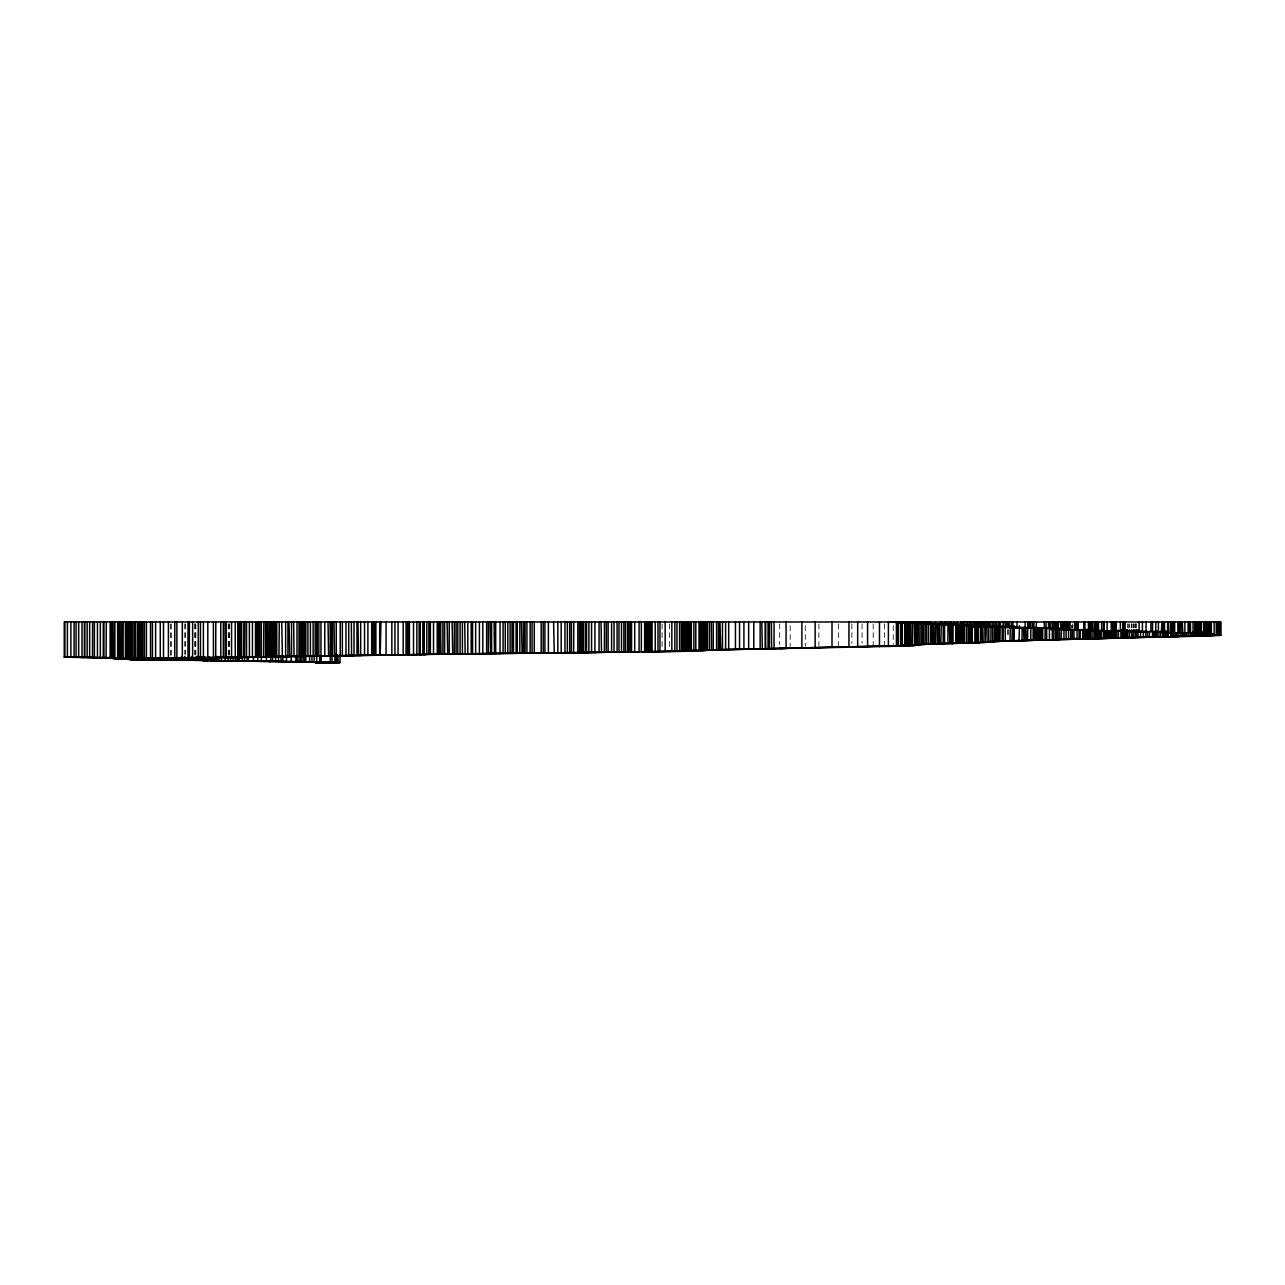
<?xml version="1.0" encoding="UTF-8"?>
<svg xmlns="http://www.w3.org/2000/svg" width="1285" height="1285" viewBox="0 0 1285 1285"><rect width="100%" height="100%" fill="white"/><g stroke="black" fill="none" stroke-linecap="round" stroke-linejoin="round"><path stroke-width="0.75" stroke-dasharray="5 3.75" d="M1136.502 623.916L1136.502 627.787M1135.314 623.948L1135.314 627.835M1135.249 623.884L1135.249 627.69M1134.928 623.932L1134.928 627.803M1133.547 623.932L1133.547 627.819M1133.113 623.948L1133.113 627.851M1131.796 623.948L1131.796 627.867M1131.442 623.948L1131.442 627.835M1129.483 623.948L1129.483 627.851M1128.696 623.948L1128.696 627.883M1127.636 623.948L1127.636 627.851M1072.83 625.265L1072.83 628.526M1072.3 623.9L1072.3 627.722M1071.513 625.249L1071.513 628.493M1008.356 629.618L1008.356 637.264M1007.408 629.634L1007.408 637.28M893.236 625.731L893.236 644.46M884.53 623.9L884.53 644.829M873.206 623.916L873.206 645.038M862.058 623.932L862.058 643.287M851.875 623.948L851.875 643.448M838.43 623.964L838.43 645.648M818.898 623.996L818.898 646.034M805.277 625.731L805.277 646.323M790.179 625.763L790.179 646.548M779.674 623.9L779.674 644.797M669.485 623.948L669.485 649.439M662.08 623.964L662.08 649.584M229.389 623.932L229.389 655.029M228.923 623.932L228.923 655.029M228.344 623.932L228.344 655.013M195.834 623.9L195.834 654.547M195.577 623.9L195.577 654.467M194.421 623.916L194.421 654.547M185.442 623.9L185.442 654.483M184.767 623.9L184.767 654.467M171.146 623.996L171.146 655.96M170.793 623.996L170.793 656.057"/><path stroke-width="1.5" d="M975.042 621.988L975.01 626.968L973.42 626.952L979.604 626.903L981.258 625.57L982.607 625.715L982.559 626.968L980.086 625.57L973.387 625.136L890.457 622.117L969.565 625.843L970.464 621.988M132.724 658.016L259.682 657.229L259.715 621.988M1114.577 629.939L1114.577 637.906L1220.589 635.32L1220.75 621.988L64.25 621.988L64.25 657.197L111.634 657.727L111.634 621.988M111.185 621.988L111.136 658.048L135.07 659.478L118.654 658.659L132.355 659.687L204.7 660.442L204.7 656.603M1060.735 621.988L1060.703 628.799L1054.776 628.783L1065.538 628.574L1011.986 627.626M1104.217 621.988L1104.217 630.935L1104.136 621.988M969.372 621.988C968.151 628.301 967.653 626.389 974.849 626.919L975.042 625.393L976.295 626.887L977.403 625.49L977.403 621.988M957.325 621.988L957.116 624.928L904.993 622.759M1056.415 629.65L1056.415 639.239L1068.574 639.288L1072.3 639.191L1072.365 629.441M160.175 660.008L213.487 660.442L217.695 660.169L217.695 656.346M130.363 659.398L136.098 659.687L129.721 659.43M259.682 657.229L307.902 656.137L307.902 621.988M1047.982 628.397L1048.769 627.931L988.149 627.064L988.117 621.988L987.956 641.713L982.19 641.793L988.245 642.082L916.687 644.54L916.751 621.988M1220.75 635.288L1207.852 634.003L1219.545 635.224L1219.545 621.988M238.785 621.988L238.833 660.956L210.178 660.554L301.188 661.614L301.188 655.671M201.022 656.523C196.766 662.064 212.587 662.98 209.294 656.635M992.839 621.988L992.759 627.112L982.607 625.715C988.101 627.433 1003.746 627 1005.047 626.968L999.859 627.032L999.859 621.988M990.863 621.988L990.863 626.775L992.759 627.112L988.984 626.743L988.984 621.988L989.145 626.116L988.036 626.566M1073.955 629.361L1073.955 638.565L1072.3 639.191M1178.12 632.814L1178.056 636.589L1116.681 637.922L1116.681 629.955M989.852 621.988L989.852 626.229L986.703 625.923L988.149 627.064L979.604 626.903L975.909 625.377L975.909 621.988M971.894 621.988L971.894 625.152L973.468 626.887L974.014 621.988M699.618 621.988L700.341 650.162L903.291 645.6L905.78 645.006L905.78 621.988M1118.046 638.083L1016.323 640.733L1155.841 637.071L1155.938 631.304M967.91 626.325L969.565 626.727L970.239 621.988M905.78 644.99L922.469 644.46L922.518 621.988M1197.54 621.988L1197.54 636.22L1156.629 637.071M995.522 621.988L995.586 641.52L985.081 642.404L955.992 643.383L955.992 623.932M1057.427 621.988L1056.607 628.686L1044.544 628.285L1044.191 621.988M1045.058 639.866L1045.139 627.899M1194.809 621.988L1194.713 636.203L1178.12 636.412M690.623 621.988L690.623 650.226L682.753 651.093L682.753 621.988M241.098 661.02L301.059 661.887L297.124 661.855L297.108 655.784M1041.123 627.947L1041.011 640.091L1040.866 627.963M684.712 621.988L684.616 651.27L424.066 654.354L423.809 621.988M125.705 658.771L115.136 659.012L137.961 658.402L137.961 621.988M1189.348 621.988L1189.348 633.152L1159.472 632.252L1167.92 631.931L1167.92 621.988M266.3 661.486L266.397 655.414M316.672 655.816L316.672 661.791L314.038 662.16M1037.862 640.171L987.956 641.713L1014.748 640.846L1003.183 641.07L1003.232 621.988M960.136 623.884L959.702 643.351L958.289 642.885L958.289 623.9M968.97 625.779L970.464 625.088M920.879 621.988L920.992 644.492L958.289 642.885M933.906 644.09L934.002 623.98L935.496 623.9L935.496 621.988M135.471 658.273L133.303 658.402L135.857 658.338L135.728 621.988M998.011 625.843L997.851 641.488L997.738 625.859M113.931 658.771L111.136 657.904L119.007 659.189M906.278 622.856L905.957 621.988M1218.116 621.988L1217.955 635.288L1219.144 635.352L1220.589 635.32L1220.541 621.988M323.659 662.353L340.043 662.53L324.414 662.562L340.043 662.53L340.043 654.804M990.912 641.713L991.04 625.891M1146.043 621.988L1146.043 631.706L1081.295 630.212L1167.615 631.915L1167.615 621.988M1167.92 631.931L1163.6 632.573L1165.929 632.493M84.73 621.988L84.73 657.422L135.616 658.723M1050.584 628.526L1050.889 621.988M928.172 623.659L928.252 621.988M1210.566 621.988L1210.566 633.89L1164.724 632.605M1173.077 636.541L1172.996 632.975M335.305 662.755L336.718 662.514L315.211 662.546L337.361 662.707L337.361 654.948M1192.93 636.171L1193.074 631.979M1036.079 628.044L1036.481 621.988M973.548 621.988L973.548 625.072L971.894 625.152L970.978 626.807L970.159 625.217L966.561 625.522L967.396 621.988M1000.003 641.36L1000.164 625.827M699.618 650.13L707.36 649.921L707.36 621.988M652.089 621.988L652.089 651.656L686.977 651.029L687.603 621.988M1205.94 635.786L1197.797 635.947L1219.545 635.175M1214.132 621.988L1214.132 634.565L1207.916 633.971L1210.358 634.019L1210.406 621.988M136.997 659.558L169.957 659.928M300.417 621.988L300.417 656.426L408.196 654.675M1076.091 621.988L1076.091 630.196L1050.52 629.313L1065.458 628.477M922.469 644.46L932.701 643.978L932.701 623.996L935.496 623.9L932.621 624.028M937.167 623.98L937.167 643.817L932.701 643.978M1196.303 632.011L1196.303 636.011L1194.793 636.027M1164.531 632.654L1188.095 633.136L1188.095 621.988M960.136 642.789L971.942 642.661L972.006 625.747L971.942 642.661L979.973 642.5L976.536 642.371M295.807 661.791L295.935 655.719M1062.069 628.702L1062.31 621.988M702.445 621.988L702.445 649.985L708.324 650.29L686.977 651.029L686.881 621.988M316.158 662.964L319.949 662.899M92.536 657.518L92.6 621.988M315.371 662.835L316.56 662.578M1197.604 636.043L1199.323 636.171L1196.303 636.011M685.082 651.158L685.499 621.988M685.499 650.804L686.881 650.419M944.25 624.398L944.796 621.988M1090.258 638.757L1102.241 638.372M252.037 657.406L267.794 657.069L266.67 657.069L266.67 621.988M97.275 657.583L111.634 657.727M1059.017 639.609L1060.077 639.336L1057.346 639.609M1199.05 633.344C1210.486 632.67 1212.622 639.48 1209.201 621.988M953.823 624.735L954.321 621.988M1218.421 635.256L1217.827 621.988M907.419 621.988L907.419 644.925L909.234 645.118L905.7 645.247L901.652 645.102L901.652 621.988M202.661 660.265L202.468 656.555M1095.944 630.582L1103.429 630.79L1103.429 621.988M686.977 651.029L706.83 650.242L700.341 650.162L700.341 621.988M1054.118 621.988L1054.278 628.622L1061.137 628.734L1057.346 628.686L1057.266 621.988M1157.833 631.69L1167.358 631.995M106.093 657.727L106.318 621.988M1054.278 628.622L1055.146 628.172L1054.985 621.988L1055.146 628.172M998.011 641.231L1002.139 641.119L1002.139 625.811M232.328 660.892L236.601 660.924L232.232 661.036L233.179 660.747L233.179 656.876M907.612 644.99L917.602 644.508L917.602 621.988M937.167 643.817L953.036 643.432L953.036 623.948M110.141 621.988L110.141 657.663L108.727 657.743L133.897 658.161L133.897 621.988M1044.737 639.946L1057.7 639.593M360.667 621.988L360.667 655.462L316.961 655.944L406.028 654.74L406.028 621.988M1200.592 621.988C1197.813 637.762 1198.407 632.381 1208.639 633.907M176.414 660.329L185.442 660.217M955.911 643.432L957.711 643.014M1090.419 629.393L1090.419 638.629L1083.544 638.918L1077.039 638.629L1077.039 629.393M137.768 621.988L137.832 658.675L318.857 655.88L318.857 621.988M116.919 659.012L115.297 659.044L117.754 658.9M300.015 661.952L316.287 662.225M625.522 621.988L625.522 652.218L618.952 652.33L618.952 621.988M163.693 660.008L165.267 659.976L144.739 659.494M407.859 621.988L407.859 654.756L471.193 653.728L471.193 621.988M174.776 621.988L174.776 658.161L209.889 657.952M986.077 641.954L990.076 641.777L988.824 641.536L988.824 625.907M981.403 625.666L981.403 642.371L985.017 641.841L984.808 621.988M1016.355 627.674L1044.191 627.819L1042.826 628.253M1164.146 632.397L1165.045 631.931L1154.685 631.513L1154.155 637.183L1154.155 631.497M133.897 658.161L129.56 658.032L129.56 621.988M109.466 657.743L125.416 658.048L125.416 621.988M978.511 621.988L978.576 642.42L985.017 641.841M940.893 643.737L941.23 623.948M423.809 654.338L582.924 652.651M123.424 658.691L118.606 658.996M303.308 656.41L303.437 621.988M1009.978 641.038L1010.412 625.763M1054.118 628.108L1052.624 628.108L1052.624 621.988M1140.309 637.424L1140.759 631.513M985.081 642.404L982.318 642.452L982.447 625.602L981.258 625.57L981.258 621.988M1209.297 635.673L1219.545 635.224M1207.659 633.842L1207.788 621.988M1200.045 633.457L1199.515 633.441M614.021 621.988L614.021 652.154L580.948 652.684L580.948 621.988M1040.866 639.898L1037.188 640.187L1037.188 627.449M1083.271 630.325L1096.137 630.614M1056.415 639.239L1059.515 639.223L1059.515 629.65M325.988 662.562L324.591 662.385M953.374 624.735L954.321 624.365M298.698 661.92L299.469 655.671M316.961 621.988L316.881 656.105L317.283 621.988M335.963 662.16L301.798 661.775L320.094 661.984L319.949 656.041L320.222 662.257L335.963 662.16L335.963 654.515M201.022 660.361L195.577 660.201L197.472 660.265L197.472 656.426M1005.753 627.482L1017.013 627.337L1017.013 621.988M217.695 660.169L210.483 660.522M1052.624 628.108L1046.086 627.739L1046.086 621.988M1053.331 629.425L1050.841 629.361L1055.017 628.799M138.394 659.655L145.237 659.542M973.548 625.072L973.468 626.887M1104.136 630.871L1110.047 631.047L1109.983 638.308L1112.264 638.243L1101.325 638.42L1101.325 631.128M218.145 660.731L233.179 660.747L231.493 660.827M1177.895 633.023L1177.895 621.988M338.212 662.498L337.682 654.932M901.652 645.102L908.607 645.054L905.78 645.006M987.587 642.147L985.772 641.986L986.382 625.956M135.776 659.703L132.869 659.655L138.86 659.494L137.913 659.655M981.595 625.683L981.917 642.436L983.105 642.05L982.447 621.988M298.602 661.887L299.469 661.614L297.397 661.855M117.128 657.872L119.119 657.888L117.867 657.711M130.668 659.59L134.668 659.735L133.303 659.719M320.736 662.98L319.226 663.012L323.017 662.915M985.515 621.988L985.129 625.956L985.129 621.988M1188.256 636.252L1188.673 632.589M173.523 660.201L176.19 660.297M1052.784 629.393L1051.548 629.409L1052.576 629.04M84.473 657.422L64.25 657.197M236.536 660.859L233.019 661.1M298.971 621.988L298.971 656.426L272.275 657.037L272.131 621.988M1041.123 639.85L1045.139 639.689M1111.22 621.988L1111.22 631.08L1110.047 631.047L1117.532 631.224M920.253 644.636L907.419 644.925M1164.355 636.846L1163.937 631.353M81.389 657.374L84.408 657.422L82.882 657.39M272.131 656.908L269.047 657.053M122.38 657.936L122.203 621.988M119.939 659.077L118.606 659.173L121.449 658.836M204.717 660.329L216.908 660.458L216.908 656.619M1217.425 635.127L1213.426 634.485M315.869 662.417L334.919 662.128L334.919 654.097M1209.715 634.051L1210.566 633.89M995.714 641.231L997.738 641.295M1003.183 641.07L1000.951 641.36M935.223 644.01L935.721 623.98M1159.472 632.252L1160.724 632.027M988.583 626.197C992.325 626.454 984.567 626.357 987.635 625.907L987.635 621.988M136.403 658.723L137.768 658.402L135.857 658.338M1017.013 627.337L1005.047 626.968M652.089 651.656L684.616 651.27L682.56 651.238L682.56 621.988M1170.169 632.83L1170.394 621.988M315.564 662.032L320.222 662.257L315.355 662.16M1057.989 628.734L1058.695 621.988M121.224 658.707L119.537 659.06M306.938 656.314L305.798 656.169M1042.697 639.818L1042.697 627.931M1197.09 633.344L1200.592 633.505M123.858 657.872L129.881 657.872M940.01 643.817L941.23 643.576M1053.202 628.975L1054.857 628.783M1074.276 630.18L1083.737 630.309L1082.612 630.325M1114.32 630.019L1114.32 638.051L1109.983 638.308M1166.796 632.059L1167.615 631.915L1160.532 632.413M1051.869 629.072L1050.52 629.313L1051.515 629.168M1108.12 638.292L1107.815 631.08M1133.113 637.601L1133.547 629.762M1099.157 631.128L1099.157 638.436L1096.651 638.613L1096.651 629.377M1161.319 631.754L1161.913 621.988M331.353 655.848L330.936 621.988M977.724 625.683L977.724 642.323L976.407 642.516L976.407 625.731M905.572 622.759L891.308 621.988M220.153 660.763L221.502 660.538L221.502 656.683M419.151 621.988L419.151 654.627L427.295 654.354M583.502 621.988L583.502 652.635L610.648 652.202M893.236 646.323L702.493 650.065L704.678 650.419M1077.039 638.629L1073.955 638.565M1051.242 639.721L1052.351 639.544L1052.351 629.795M564.998 621.988L564.998 652.716L570.958 652.684L532.054 653.085L532.054 621.988M197.778 660.153L184.767 660.185L184.767 656.362M963.381 624.847L966.609 625.04L966.609 621.988M1094.097 630.533L1094.29 621.988M135.07 659.526L133.142 659.719M218.739 656.683L218.739 660.538L211.479 660.57L215.719 660.265L215.8 621.988M1011.921 640.942L1012.387 625.763M325.073 662.578L332.815 662.385L327.161 662.337L330.309 662.417L330.149 621.988M125.85 657.872L126.669 657.984L126.669 621.988M212.057 660.651L213.487 660.442L213.374 621.988M601.509 652.443L601.027 621.988M318.519 662.209L320.094 661.984L319.162 662.16M1207.257 633.746L1207.257 621.988M512.024 621.988L512.024 653.294L510.129 653.278L510.129 621.988M985.515 625.827L988.149 627.064L982.607 625.715M992.839 626.807L998.268 626.984L998.268 621.988M231.959 657.647L252.438 657.085L252.438 621.988M263.537 657.101L263.859 621.988M137.832 658.675L142.747 658.418L142.747 621.988M980.391 621.988L980.086 625.57L980.086 621.988M101.467 657.679L103.298 657.438L103.298 621.988M744.24 649.343L707.36 649.921M774.052 621.988L774.052 648.588L765.715 648.829L765.715 621.988M912.27 645.745L915.546 645.327L772.96 648.604M1195.516 633.393L1196.014 621.988M124.581 658.514L123.055 658.418M316.672 661.791L313.62 662.016M953.92 643.496L953.036 643.432L956.265 643.399L956.265 623.932M1217.232 635.031L1218.116 634.935M1201.218 633.617L1201.218 621.988M1008.356 641.07L1010.412 640.829L1007.408 641.103M234.111 660.908L236.601 660.924M235.01 660.875L238.833 660.956M1096.651 630.678L1097.358 621.988M190.999 660.297L191.834 656.378M299.469 661.614L289.559 661.711M1057.555 628.718L1058.695 628.59M1059.515 639.223L1057.86 639.127L1057.86 629.618M1064.896 629.795L1076.091 630.196L1075.85 621.988M291.213 655.8L291.213 661.759L248.037 661.197M919.209 644.556L920.879 644.379M1065.94 629.827L1069.554 630.003L1069.554 621.988M353.166 655.639L354.034 655.559L354.034 621.988M1027.566 640.428L1027.888 621.988M1187.244 636.268L1188.673 636.123M702.959 650.049L703.746 621.988M223.927 660.795L225.18 660.667L225.068 621.988M270.733 661.454L269.561 661.566L270.733 661.454L270.733 655.527M1192.094 633.312L1193.074 633.216L1193.074 621.988M303.019 655.784L303.019 661.759L300.963 661.952L300.931 621.988M1219.128 621.988L1218.855 635.272L1218.855 621.988M1019.053 640.669L1019.471 625.715M136.146 659.51L137.126 659.43L133.254 659.494M937.488 624.157L939.833 623.948L939.833 621.988M216.474 660.731L218.739 660.538M1060.302 628.799L1061.137 628.734L1059.242 628.847M323.402 655.992L324.768 655.864L324.768 621.988M669.485 651.399L671.846 651.206L671.846 621.988M1039.902 628.188L1044.191 627.819M113.61 657.808L113.931 621.988M403.201 621.988L403.201 654.836L405.626 654.724L390.576 655.093M506.675 653.31L510.386 653.246M1209.49 635.593L1205.346 635.77M71.269 657.294L82.031 657.197L82.031 621.988M229.389 660.859L230.561 660.763L230.561 656.892M237.115 661.181L235.54 661.149L238.432 660.972L238.432 657.069M1096.924 638.565L1097.775 638.645L1096.924 638.565L1096.86 631.176M93.468 657.518L97.467 657.422L97.467 621.988M253.852 661.325L253.274 657.438M1126.913 637.681L1126.913 629.843M266.397 661.309L263.056 661.373M1021.752 627.755L1025.141 627.53L1025.141 621.988M284.997 661.647L286.475 661.55L286.475 655.623M1012.291 627.578L1013.206 627.61M1052.383 629.072L1053.909 628.831M505.262 621.988L505.262 653.31L472.575 653.728L472.575 621.988M155.613 621.988L155.613 658.338L157.123 658.354L147.277 658.482L144.386 658.434L144.386 621.988M581.029 652.651L580.29 621.988M554.253 652.78L553.578 621.988M1119.829 631.272L1139.104 631.594L1139.104 621.988M228.923 660.875L230.497 660.667M702.493 650.515L690.623 650.226M619.322 652.121L617.105 652.25L617.105 621.988M318.6 662.932L317.588 662.723L325.924 662.755M223.044 660.779L225.18 660.667M260.325 661.357L261.273 661.293L261.353 621.988M1090.419 630.582L1090.114 621.988M303.019 661.759L301.059 661.887M284.724 656.731L285.639 656.683L285.639 621.988M407.923 621.988L407.923 654.772L425.078 654.467L424.066 654.354L424.066 621.988M316.961 655.96L318.857 655.88M173.909 660.088L169.941 660.008M521.485 621.988L522.112 653.165L517.277 653.246L517.277 621.988M755.066 649.166L743.919 649.327L743.919 621.988M766.551 648.813L753.765 649.166L753.765 621.988M1169.655 632.798L1168.997 632.798M1182.842 633.007L1182.264 621.988M108.036 657.743L110.141 657.663M376.248 655.221L374.915 655.286L374.915 621.988M308.737 661.952L309.589 661.92L309.589 655.928M630.694 621.988L630.694 651.993L638.934 651.8L631.545 652.073L631.545 621.988M379.701 621.988L379.701 655.189L373.212 655.318L373.212 621.988M1141.546 631.626L1143.2 631.577M706.188 650.371L701.257 650.515M1075.85 630.164L1083.737 630.309M380.183 655.205L380.954 621.988M611.596 621.988L611.596 652.186L606.343 652.266L606.343 621.988M375.895 621.988L375.895 655.238L374.979 655.27L374.979 621.988M478.486 653.647L475.659 653.744L475.659 621.988M64.909 621.988L64.909 657.229L68.185 657.245M638.934 651.8L634.71 651.913L634.71 621.988M320.254 662.98L321.523 662.932M375.895 655.238L365.293 655.446M412.63 654.724L416.854 654.659L416.854 621.988M1017.383 640.701L1019.471 640.637L1012.837 640.829L1012.853 621.988M1064.494 629.762L1065.458 629.73L1065.458 621.988M388.777 655.125L391.845 655.045L391.845 621.988M779.674 648.604L786.067 648.443L786.067 621.988M160.272 621.988L160.272 658.289L168.415 658.209L168.415 621.988M1019.471 640.637L1014.218 640.637L1014.218 625.715M513.47 621.988L513.47 653.294L517.871 653.23M523.509 621.988L523.509 653.182L529.372 653.085M329.635 662.739L323.402 662.739M328.591 655.896L328.044 621.988M383.894 655.141L391.845 655.045M571.423 621.988L571.423 652.7L580.017 652.651M986.703 625.923L985.129 625.956L988.149 627.064M300.417 656.426L301.734 656.426M917.008 644.668L916.35 621.988M231.38 660.779L233.179 660.747M178.711 660.233L181.619 660.185L181.619 656.362M328.751 662.369L330.197 662.337L318.808 662.257M94.383 621.988L94.383 657.454L86.561 657.438M215.8 657.872L218.884 657.808L207.801 657.984L207.801 621.988M317.283 655.96L307.902 656.137M131.215 659.51L131.664 659.59M1220.589 635.32L1219.144 635.352M1076.091 630.196L1078.998 630.148M115.441 657.872L117.658 657.743L117.61 621.988M206.178 660.506L215.719 660.265L213.005 660.683M1124.616 631.337L1123.668 631.337L1123.668 621.988M1185.798 633.152L1188.095 633.136M905.459 621.988L905.459 645.07L915.546 645.327L896.4 646.21L896.4 621.988M719.969 621.988L720.757 649.792L718.46 649.808L718.46 621.988M225.068 657.711L231.557 657.663L231.557 621.988M116.019 657.872L117.385 657.791M109.739 657.775L111.185 657.759M331.466 662.707L332.558 662.739L330.518 662.658L337.361 662.707M613.716 652.154L617.555 652.137M278.974 656.715L279.279 621.988M307.629 661.936L309.589 661.92L307.308 661.92M989.145 626.116L986.623 626.164L986.703 621.988M1033.718 627.449L1033.718 640.187L1035.019 640.187L1035.019 627.449M1012.612 627.658L1015.295 627.658M1116.681 637.922L1117.564 638.131L1113.26 638.131L1113.26 630.951M720.757 649.792L719.054 649.792L719.054 621.988M979.973 642.5L976.745 642.5L976.536 625.683M494.468 653.503L494.115 621.988M359.704 655.478L364.538 655.43L364.538 621.988M325.169 662.305L330.197 662.337L324.013 662.305M979.218 621.988L979.218 625.522L980.391 625.522M971.942 642.661L973.934 642.821M294.024 656.458L293.655 621.988M971.283 625.763L971.701 642.918L968.537 642.902L968.537 625.795M970.496 625.779L970.496 642.805L971.701 642.918L966.77 642.885L966.77 625.795M588.289 652.603L586.522 652.587L586.522 621.988M499.206 653.471L500.074 653.471L500.074 621.988M238.785 657.567L242.512 657.583L241.66 657.422L241.66 621.988M1197.748 633.36L1199.323 633.376L1199.323 621.988M1072.83 630.164L1074.678 630.18L1074.678 621.988M964.714 621.988L964.666 642.805L971.701 642.918L964.264 642.853L964.264 623.884M166.632 659.96L167.692 659.944M165.556 658.273L163.5 658.257L163.5 621.988M325.844 662.321L326.92 662.466M1064.173 629.714L1065.458 629.73L1062.984 629.634M133.512 659.735L132.869 659.655M1132.037 631.401L1142.413 631.658L1142.413 621.988M1176.016 632.959L1174.651 632.943L1174.651 621.988M971.701 642.918L969.324 642.885L969.324 625.795M646.708 651.848L646.708 621.988L646.644 651.848L649.327 651.88L648.218 651.816L648.218 621.988M1071.513 630.116L1074.678 630.18L1069.714 630.019L1069.714 621.988M277.64 656.699L276.725 656.683L276.725 621.988M1106.642 638.372L1106.706 631.096M180.398 660.153L181.619 660.185M1057.86 639.127L1056.623 639.336L1056.752 629.634M649.327 651.88L647.303 651.832L647.303 621.988M282.363 656.731L281.768 621.988M1129.483 631.369L1139.104 631.594L1137.418 631.513M255.908 661.309L257.739 661.341L257.883 621.988M1135.249 631.481L1139.104 631.594M1209.201 633.858L1208.141 633.842L1208.141 621.988M180.51 658.145L176.88 658.048L176.88 621.988M440.016 621.988L440.514 654.242L438.378 654.177L438.378 621.988M1112.264 638.243L1110.77 638.243L1110.77 631.015M207.383 660.49L209.278 660.554M1109.067 631.015L1110.963 631.047M595.919 652.587L594.923 652.555L594.923 621.988M903.291 645.6L910.455 645.873L908.993 645.375M332.558 662.739L328.157 662.562M1200.431 633.489L1201.057 621.988M1063.643 629.666L1065.458 629.73L1063.964 629.698L1063.964 639.111M244.825 657.294L249.435 657.486L249.354 621.988M1105.518 630.903L1107.124 630.983L1107.124 621.988M1091.479 630.517L1092.395 630.566L1092.395 621.988M692.888 650.403L693.9 650.451L693.9 621.988M242.512 657.583L240.231 657.486L240.231 621.988M1081.488 638.95L1080.251 638.902L1080.251 629.505M1176.064 636.573L1175.357 632.895M682.753 651.093L684.616 651.27L681.436 651.206L681.436 621.988M1106.176 630.935L1106.77 630.935M1210.663 635.577L1211.867 635.641M289.767 656.603L288.996 621.988M1125.13 637.665L1125.676 629.843M1171.599 636.653L1171.759 621.988M1024.161 640.54L1023.535 627.546M1117.564 638.131L1114.577 637.906M923.305 621.988L923.305 644.187L924.622 644.299L922.726 644.235L922.726 621.988M119.264 657.952L119.328 621.988L118.862 657.711M929.762 644.267L928.493 644.187L928.493 621.988M304.16 621.988L304.673 656.201M932.235 623.996L932.444 644.187L931.191 644.106L931.191 623.835M452.722 654.081L452.095 621.988M440.514 654.242L439.566 654.177L439.566 621.988M1122.351 637.906L1121.596 629.923M134.668 658.643L135.857 658.723L133.833 658.643M1198.455 633.312L1199.323 633.376M1148.661 637.264L1147.521 637.183L1147.521 631.481M281.158 661.614L280.837 655.639M424.002 654.386L425.078 654.467M444.064 654.226L442.907 654.129L442.907 621.988M909.121 621.988L909.121 623L906.567 621.988M131.456 659.542L132.676 659.671M447.694 654.177L447.116 621.988M1086.419 630.405L1088.459 630.598L1088.459 621.988M1063.964 628.622L1063.016 628.526L1063.016 621.988M1010.331 627.546L1009.464 627.449L1009.464 621.988M321.282 662.273L321.138 656.507M249.435 657.486L246.527 657.197L246.527 621.988M964.714 624.895L957.325 624.51M127.729 659.189L129.399 659.414M965.18 625.088L962.353 624.767L962.353 621.988M282.812 661.63L282.812 655.671M1144.244 631.481L1146.043 631.706M358.531 655.543L357.905 621.988M932.444 644.187L931.448 644.058L931.448 623.996M923.305 644.187L924.574 644.347M914.583 644.701L914.117 621.988M409.883 654.675L413.513 654.691L413.513 621.988M905.7 645.247L910.455 645.873L897.717 646.034L897.717 621.988M711.553 649.905L711.296 621.988M996.228 621.988L996.582 627.208L993.787 626.823L993.787 621.988M275.552 661.518L275.793 621.988M1091.077 630.549L1091.302 621.988M581.511 652.651L581.671 621.988M1026.362 640.492L1025.832 627.514M123.858 657.824L125.416 658.048L124.42 657.84M907.017 645.359L910.455 645.873L898.038 645.921L898.038 621.988M909.121 623L908.27 621.988M1012.901 640.701L1014.604 640.829M334.502 655.848L334.02 621.988M688.712 650.403L688.262 621.988M949.936 643.624L949.197 621.988M917.329 644.668L918.1 644.749M141.703 658.418L141.703 621.988M1131.796 637.649L1131.442 629.795M999.859 627.032L1001.706 627.385L1000.485 627.064L1000.485 621.988M965.774 625.185L967.091 625.442M963.814 643.046L963.381 621.988M1005.352 641.087L1005.047 621.988M1163.664 631.754L1163.327 621.988M1155.841 637.071L1155.135 631.321M1135.314 637.569L1134.928 629.73M919.048 623.209L919.353 621.988M1202.471 633.376L1203.579 633.634L1203.579 621.988M1210.149 634.18L1210.149 621.988M689.515 650.21L690.511 650.451L689.386 650.338L689.515 621.988M762.294 648.941L761.844 621.988M678.159 651.463L676.97 651.158L676.97 621.988M1182.312 636.444L1181.798 632.718M910.92 644.829L910.519 621.988M573.624 652.684L573.785 621.988M121.272 657.872L121.609 621.988M241.564 661.02L242.367 661.277L242.367 657.342M257.883 656.828L259.04 657.245L258.671 621.988M116.598 658.434L119.087 659.317M958.016 643.351L957.711 623.9M995.522 626.823L996.582 627.208M958.69 642.773L960.907 643.351L958.69 642.773L958.69 623.884M198.565 660.137L198.918 656.442M128.468 657.856L128.966 621.988M1068.574 639.288L1068.494 621.988M1113.854 631.128L1113.902 621.988M123.007 657.936L123.199 621.988M952.057 624.606L951.093 621.988M313.154 656.137L313.154 621.988M1190.553 636.252L1190.392 621.988M139.005 658.579L138.684 621.988M1115.428 631.16L1115.476 621.988M1087.592 638.87L1087.399 629.441M1179.036 632.862L1179.325 621.988M1061.121 638.902L1061.538 629.634M111.506 657.92L112.341 658.546M999.007 641.408L998.734 625.827M1098.241 630.774L1097.984 621.988M1029.317 627.851L1028.996 621.988M919.257 644.717L919.048 621.988M1124.086 637.778L1123.957 629.827M981.258 625.57L982.559 626.968L982.286 625.666M1158.877 637.007L1158.877 631.369M996.855 641.536L996.63 625.843M1041.958 640.042L1041.782 627.931M939.367 643.913L939.19 623.964M974.014 625.169L974.849 626.919M302.184 656.378L302.184 621.988M1198.005 635.722L1198.134 632.557M1049.042 628.445L1048.913 621.988M705.851 649.953L705.851 621.988M979.218 625.522L979.604 626.903L978.27 625.506L978.27 621.988M975.909 625.377L976.295 626.887M1057.218 639.384L1057.137 629.602M1202.198 635.85L1202.198 631.899M943.206 643.657L943.206 623.948M686.11 651.093L686.094 621.988M1219.802 621.988L1219.802 635.272M1216.285 621.988L1216.285 634.806M1211.305 621.988L1211.305 634.324M1206.149 621.988L1206.149 633.714M1204.944 621.988L1204.944 633.698M1199.531 631.931L1199.531 635.898M1197.748 621.988L1197.797 635.947M1196.865 621.988L1196.865 633.376M1191.179 632.541L1191.179 636.059M1186.521 632.557L1186.665 636.3L1185.589 636.123L1185.589 632.589M1184.882 621.988L1184.882 633.103M1184.481 632.605L1184.481 636.155M1183.228 632.702L1183.228 636.268M1180.947 621.988L1180.947 632.991M1180.272 621.988L1180.417 636.364M1176.674 632.862L1176.674 636.493M1173.783 632.959L1173.783 636.605M1173.221 621.988L1173.221 632.911L1172.129 632.862L1172.129 621.988M1171.181 621.988L1171.181 632.782M1170.828 631.16L1170.828 636.653M1168.21 631.24L1168.21 636.798M1166.892 631.288L1166.892 636.862M1166.17 631.288L1165.64 636.91L1165.64 631.321M1165.254 631.337L1165.254 636.926M1164.531 621.988L1164.531 631.706M1162.861 621.988L1162.877 637.007M1160.789 631.417L1160.789 637.071M1158.411 621.988L1158.411 631.69M1157.11 631.321L1157.11 637.007M1155.809 621.988L1155.809 631.69M1154.878 631.433L1154.878 637.103M1152.581 621.988L1152.516 637.264M1150.926 621.988L1150.926 631.642M1149.433 631.513L1149.433 637.215M1145.754 631.497L1145.754 637.199M1143.393 631.529L1143.393 637.264M1137.948 629.698L1137.948 637.392M1136.502 629.714L1136.502 637.424M1129.483 629.795L1129.483 637.601M1127.636 629.811L1127.636 637.633M1126.527 629.843L1126.527 637.697M1125.082 621.988L1125.082 631.353M1122.721 621.988L1122.721 631.337M1122.592 629.859L1122.592 637.745M1120.938 629.955L1120.938 637.906M1120.359 621.988L1120.359 631.288M1118.448 629.987L1118.448 637.97M1115.942 621.988L1115.942 631.192M1115.316 621.988L1115.3 637.906M1112.601 630.967L1112.601 638.163M1112.328 621.988L1112.328 631.112M1112.087 621.988L1112.087 638.179M1109.726 631.063L1109.726 638.308M1108.666 631.063L1108.666 638.324M1105.646 631.112L1105.759 638.452L1105.518 631.112M1104.859 631.128L1104.859 638.42M1103.413 631.144L1103.413 638.468M1101.614 621.988L1101.614 630.742M1100.072 631.144L1100.072 638.484M1098.466 621.988L1098.466 630.614M1097.647 631.144L1097.647 638.468M1095.944 621.988L1095.928 638.677M1095.543 621.988L1095.543 630.533M1094.884 629.409L1094.884 638.677M1093.969 629.409L1093.969 638.693M1092.057 629.409L1092.057 638.677M1089.648 621.988L1089.648 630.566M1089.182 629.425L1089.182 638.725M1087.929 629.425L1087.929 638.709M1086.484 629.441L1086.484 638.741M1085.504 629.441L1085.793 638.886L1084.974 638.774L1084.974 629.457M1084.909 621.988L1084.909 630.453M1084.058 629.473L1084.058 638.838M1083.737 621.988L1083.817 630.389M1082.677 629.473L1082.677 638.838M1079.063 629.489L1079.063 638.87M1078.227 621.988L1078.227 630.148M1077.617 621.988L1077.617 630.132M1076.653 621.988L1076.653 630.148M1070.726 629.522L1070.726 638.934M1067.433 621.988L1067.433 629.891M1066.084 621.988L1066.132 639.304M1064.751 621.988L1064.751 628.574M1064.43 621.988L1064.43 628.461M1055.708 629.827L1055.708 639.609M1053.861 629.795L1053.861 639.544M1049.459 627.899L1049.459 639.689M1048.528 621.988L1048.528 628.044M1046.649 627.915L1046.649 639.753M1039.613 627.963L1040.32 640.123L1039.099 639.962L1039.099 627.979M1038.698 628.012L1038.698 640.026M1036.079 627.449L1036.079 640.171M1033.879 621.988L1033.879 627.546M1033.188 627.498L1033.188 640.315M1032.385 621.988L1032.385 627.626M1030.827 627.498L1030.827 640.315M1030.57 621.988L1030.57 627.626M1024.659 627.53L1024.659 640.46M1022.089 627.562L1022.089 640.572M1011.584 621.988L1011.584 627.433M1008.275 621.988L1008.275 627.417M1007.809 621.988L1007.842 627.514L1007.488 621.988M1006.235 621.988L1006.235 627.305M1005.994 621.988L1005.994 627.273M999.248 625.843L999.248 641.231M994.462 625.859L994.462 641.343L992.759 641.601L992.63 625.875M989.53 621.988L989.53 626.293M984.487 621.988L984.487 625.923M984.262 621.988L984.262 625.763M981.917 625.666L981.917 642.436M980.744 625.715L980.744 642.484M977.066 625.715L977.066 642.436M975.749 625.731L975.749 642.564M974.897 625.747L974.897 642.612M969.565 625.843L969.565 626.727M964.135 623.9L964.135 642.918M962.24 623.9L962.24 642.885M961.1 621.988L960.987 642.821M956.458 623.932L956.458 643.271M951.799 623.948L951.799 643.464L952.924 643.576L951.012 643.464L951.012 623.948M950.161 623.948L950.161 643.48M947.928 623.948L947.928 643.56M946.37 621.988L946.37 624.028M944.571 623.948L944.571 643.528M941.953 621.988L941.953 623.9M938.676 623.964L938.676 643.737M930.597 621.988L930.597 644.154M930.372 621.988L930.372 623.643M929.938 621.988L929.938 623.787M926.597 621.988L926.597 644.187M925.875 621.988L925.875 623.53M925.023 621.988L925.023 644.187M922.116 621.988L922.116 623.289M921.473 621.988L921.473 623.353M915.241 621.988L914.791 623.225L914.791 621.988M915.032 621.988L915.032 644.636M912.896 621.988L912.896 623.177M912.35 621.988L912.35 644.668M911.563 621.988L911.563 623.129L910.84 621.988M909.587 621.988L909.587 644.765M908.864 621.988L908.864 644.829M906.31 621.988L906.182 644.958M904.993 621.988L904.865 645.086L902.311 645.343L902.311 621.988M901.395 621.988L901.395 645.825L910.455 645.873L900.528 645.873L900.528 621.988M888.385 621.988L888.385 646.419M879.47 621.988L879.47 646.596M867.584 621.988L867.584 646.805M857.673 621.988L857.673 647.078M848.935 621.988L848.935 647.271M832.005 621.988L832.005 647.544M815.14 621.988L815.14 648.009M801.888 621.988L801.888 648.17M771.353 621.988L771.642 648.764L769.394 648.7L769.394 621.988M768.077 621.988L768.077 648.797M765.185 621.988L765.185 648.829M760.142 621.988L760.142 648.909M748.657 621.988L748.657 649.134M739.534 621.988L739.534 649.214M735.454 621.988L735.454 649.246M728.691 621.988L728.691 649.439M725.607 621.988L725.607 649.632M722.459 621.988L722.459 649.712M716.612 621.988L716.612 649.824M713.271 621.988L713.271 649.873M709.4 621.988L709.4 649.921M705.063 621.988L705.096 650.049L704.276 649.953L704.276 621.988M701.594 621.988L701.594 650.001L704.148 650.403L701.128 650.13L701.128 621.988M699.024 621.988L699.024 650.515M695.811 621.988L695.811 650.467M691.346 621.988L691.346 650.29M688.985 621.988L688.985 650.338M684.07 621.988L684.07 651.077M682.945 621.988L682.945 651.19M679.604 621.988L679.604 651.126M674.866 621.988L674.866 651.206M665.164 621.988L665.164 651.334M659.976 621.988L659.976 651.431M658 621.988L658 651.495M655.254 621.988L655.254 651.559M651.238 621.988L651.238 651.704L652.876 651.768L650.596 651.768L650.596 621.988M649.407 621.988L649.407 651.8M645.986 621.988L645.986 651.864M644.62 621.988L644.62 651.864L641.327 651.832L641.327 621.988M639.095 621.988L639.095 651.864M629.12 621.988L629.12 651.945M627.61 621.988L627.61 652.089M623.867 621.988L623.867 652.186M621.506 621.988L621.506 652.282M608.126 621.988L608.126 652.202M604.448 621.988L604.448 652.378M599.067 621.988L599.067 652.571M591.582 621.988L591.582 652.523M588.883 621.988L588.883 652.491M585.542 621.988L585.542 652.603M582.394 621.988L582.394 652.651M579.439 621.988L579.439 652.7M577.8 621.988L577.8 652.7M569.721 621.988L569.721 652.716M567.36 621.988L567.36 652.716M561.192 621.988L561.192 652.748M557.835 621.988L557.835 652.828M548.39 621.988L548.39 652.796M544.904 621.988L544.904 652.973M543.202 621.988L543.202 653.037M541.178 621.988L541.178 653.037M534.271 621.988L534.271 653.101M530.143 621.988L530.143 653.101M526.93 621.988L526.93 653.149M524.826 621.988L524.826 653.165L526.224 653.133L524.505 653.165L524.505 621.988M519.831 621.988L519.831 653.214M516.104 621.988L516.104 653.262M507.832 621.988L507.832 653.214M503.094 621.988L503.094 653.406M495.689 621.988L495.689 653.471M491.609 621.988L491.609 653.535M489.971 621.988L490.613 653.551L488.332 653.583L488.332 621.988M486.629 621.988L486.629 653.599M482.823 621.988L482.823 653.663M479.401 621.988L479.401 653.696M467.788 621.988L467.788 653.776M464.704 621.988L465.17 653.792L462.407 653.888L462.407 621.988M460.11 621.988L460.11 653.937M457.813 621.988L457.813 653.904L459.259 653.937L456.111 653.953L456.111 621.988M454.328 621.988L454.328 653.969M449.22 621.988L449.22 654.113M444.61 621.988L444.61 654.145M440.739 621.988L440.739 654.129M437.269 621.988L437.269 654.177M433.527 621.988L433.527 654.21M430.379 621.988L430.379 654.258M428.869 621.988L428.869 654.29M426.829 621.988L426.829 654.29M422.829 621.988L422.829 654.499M420.259 621.988L420.259 654.611M409.433 621.988L409.433 654.74M407.602 621.988L407.602 654.675M398.077 621.988L398.077 654.916M394.929 621.988L394.929 654.9M386.062 621.988L386.062 655.093M371.702 621.988L371.702 655.35M367.895 621.988L367.895 655.398M356.989 621.988L356.989 655.511M351.351 621.988L351.592 655.639L348.717 655.623L348.717 621.988M345.97 621.988L345.97 655.655M342.356 621.988L342.356 655.687M340.252 621.988L340.252 655.687M336.252 621.988L336.252 655.719M332.446 621.988L332.446 655.832M332.028 654.611L332.028 662.289M320.961 621.988L320.961 655.864M315.178 621.988L315.178 656.137M314.183 655.832L314.183 661.807M311.95 655.944L311.95 661.936M310.392 621.988L310.392 656.137M305.798 621.988L305.782 661.871M304.673 621.988L304.593 661.887M300.015 621.988L300.015 656.426M296.996 621.988L296.996 656.442M291.55 621.988L291.55 656.442M287.936 621.988L287.936 656.619M278.476 655.671L278.476 661.614M274.556 621.988L274.556 656.699M273.303 621.988L273.303 656.731M272.565 655.511L272.565 661.422M271.135 621.988L271.649 657.053L270.219 657.037L270.219 621.988M269.304 621.988L269.304 657.053L267.601 657.037L267.601 621.988M267.264 621.988L267.794 657.069L265.561 657.069L265.561 621.988M257.418 621.988L257.418 657.02M256.759 621.988L256.92 657.294L255.522 657.101L255.522 621.988M248.15 657.454L248.15 661.406M247.106 657.406L247.106 661.341M244.825 621.988L244.6 661.293M243.829 621.988L243.829 657.374M239.347 657.31L239.347 661.229M238.303 657.037L238.303 660.924M237.789 621.988L237.789 657.615M236.601 657.02L236.601 661.116M235.235 621.988L235.283 660.779M228.071 656.844L228.071 660.715M226.305 621.988L226.305 657.711L223.349 657.743L223.349 621.988M220.795 621.988L220.795 657.791M203.399 621.988L203.399 658M200.444 621.988L200.444 658M198.275 621.988L198.275 658.016L199.577 658.016L192.638 658.097L192.638 621.988M196.573 660.313L196.171 656.362M189.361 621.988L189.361 657.679M188.044 621.988L187.995 660.249M182.325 621.988L182.325 657.856M152.401 621.988L152.401 658.37M150.506 621.988L150.506 658.45M146.426 621.988L146.426 658.45M140.258 621.988L140.258 658.418M138.282 621.988L138.282 658.386M134.877 621.988L134.877 658.209M132.194 621.988L132.194 658.048M130.733 621.988L130.733 657.984M127.52 621.988L127.52 658.016M127.263 621.988L127.263 657.936M126.476 621.988L126.476 658.081M126.139 621.988L126.139 658.065M119.907 621.988L119.907 657.936M114.863 621.988L114.863 657.808M112.229 621.988L112.229 657.775M103.892 621.988L103.892 657.695M100.342 621.988L100.342 657.422M89.645 621.988L89.645 657.454M87.155 621.988L87.155 657.454M84.408 621.988L84.408 657.422M78.69 621.988L78.69 656.988M76.072 621.988L76.072 657.197M74.096 621.988L74.096 657.31M70.884 621.988L70.884 657.294M67.398 621.988L67.398 657.261M82.031 657.197L80.73 657.374L82.031 657.197M329.394 662.739L328.526 662.755L329.394 662.739M978.511 625.474L977.403 625.49L978.511 625.474"/></g></svg>
